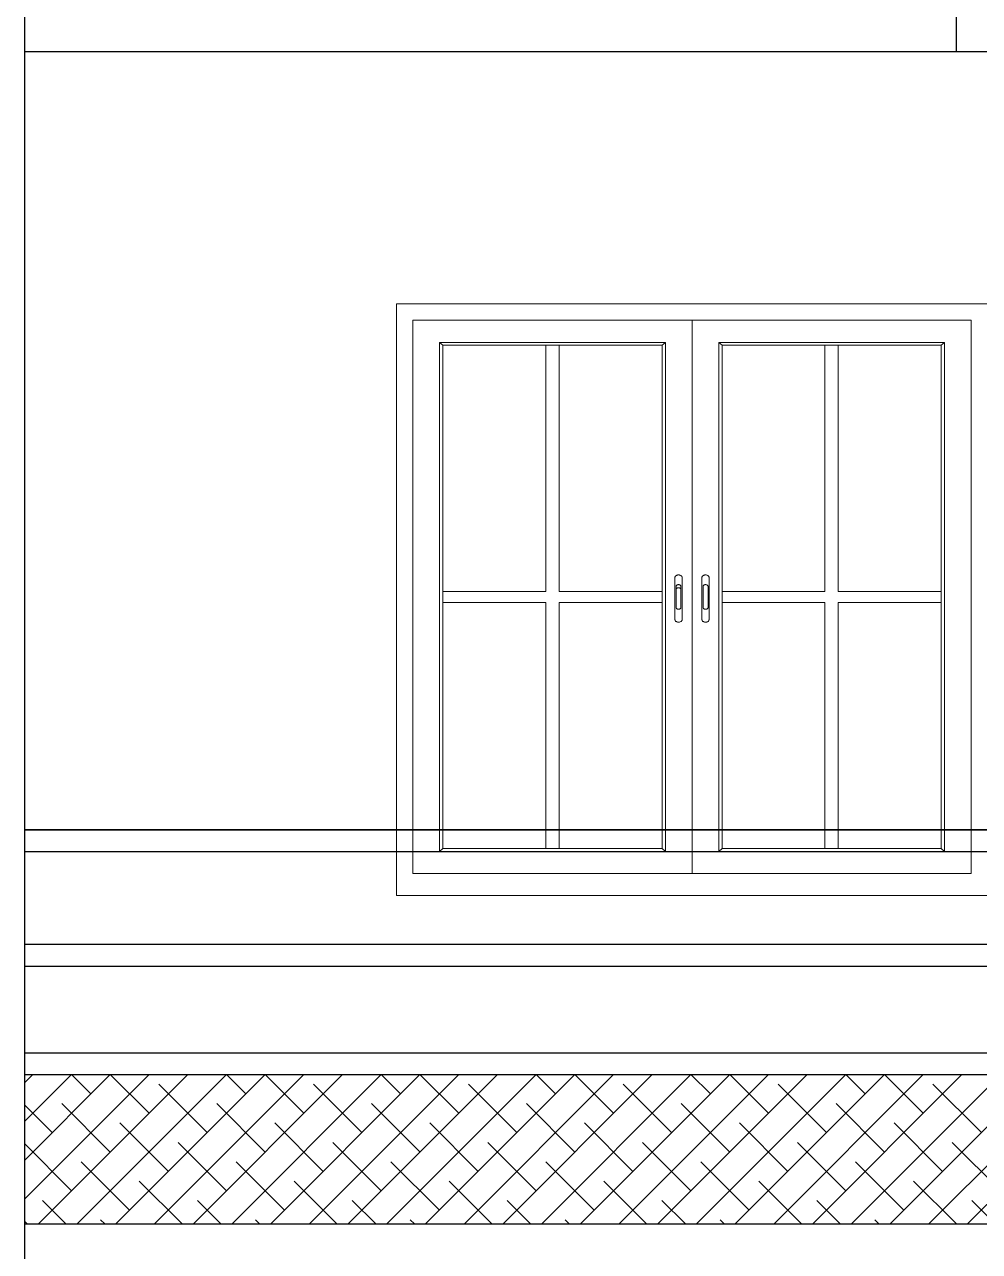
# Model space of a CAD drawing. Header units: inches. Extents: x -10117506 to -5032697, y -6529230 to -3254494.
# Drawn here: x -5045287.6 to -5045200.4, y -3258624.3 to -3258512.3 of the extents above; entities that cross this region are included whole.
import ezdxf

# ---------------------------------------------------------------- set-up
doc = ezdxf.new("R2010")
doc.units = ezdxf.units.IN
doc.header["$LTSCALE"] = 2
doc.header["$MEASUREMENT"] = 0
doc.layers.get('0').update_dxf_attribs({"linetype": 'CONTINUOUS'})
doc.layers.add('window', color=4, linetype='CONTINUOUS', lineweight=13)

msp = doc.modelspace()

# ---------------------------------------------------------------- hatches: boundary and pattern name
at = {"ltscale": 0.5}
h = msp.add_hatch(dxfattribs=at)
h.set_pattern_fill('ANSI38', color=256, scale=20, style=0)
h.set_pattern_definition([(45, (16915.3755, 6029.6088), (-1.767766953, 1.767766953), []), (135, (16915.3755, 6029.6088), (-5.3033008589, 1.767766953), [6.25, -3.75])])
h.paths.add_polyline_path([(-5045287.58, -3258608.15), (-5045287.58, -3258621.78), (-5045172.7, -3258621.78), (-5045172.7, -3258608.15)])

# ---------------------------------------------------------------- linework, layer by layer
for p, q in [((-5045287.58, -3258359.8), (-5045287.58, -3258751.8)), ((-5045202.49, -3258509.8), (-5045202.49, -3258514.8)), ((-5045027.84, -3258514.8), (-5045287.58, -3258514.8)), ((-5045172.41, -3258585.8), (-5045287.58, -3258585.8)), ((-5045287.58, -3258585.8), (-5045172.91, -3258585.8)), ((-5045287.58, -3258587.8), (-5045172.91, -3258587.8)), ((-5045287.58, -3258596.26), (-5045172.41, -3258596.26)), ((-5045287.58, -3258598.26), (-5045172.41, -3258598.26)), ((-5045287.58, -3258606.16), (-5045172.41, -3258606.16)), ((-5045287.58, -3258608.16), (-5045172.41, -3258608.16)), ((-5045172.41, -3258621.8), (-5045287.58, -3258621.8))]:
    msp.add_line(p, q, dxfattribs=at)
at = {"layer": 'window'}
for p, q in [((-5045253.62, -3258591.8), (-5045253.62, -3258537.8)), ((-5045253.62, -3258537.8), (-5045172.41, -3258537.8)), ((-5045252.12, -3258589.8), (-5045252.12, -3258539.3)), ((-5045252.12, -3258539.3), (-5045201.12, -3258539.3)), ((-5045226.62, -3258539.3), (-5045226.62, -3258589.8)), ((-5045201.12, -3258539.3), (-5045201.12, -3258589.8)), ((-5045229.05, -3258541.32), (-5045249.68, -3258541.32)), ((-5045249.68, -3258541.32), (-5045249.68, -3258587.78)), ((-5045249.38, -3258541.58), (-5045249.68, -3258541.32)), ((-5045229.36, -3258541.58), (-5045229.05, -3258541.32)), ((-5045229.05, -3258587.78), (-5045229.05, -3258541.32)), ((-5045224.18, -3258587.78), (-5045224.18, -3258541.32)), ((-5045224.18, -3258541.32), (-5045203.55, -3258541.32)), ((-5045223.88, -3258541.58), (-5045224.18, -3258541.32)), ((-5045203.86, -3258541.58), (-5045203.55, -3258541.32)), ((-5045203.55, -3258541.32), (-5045203.55, -3258587.78)), ((-5045249.38, -3258541.58), (-5045249.38, -3258587.52)), ((-5045249.38, -3258541.58), (-5045229.36, -3258541.58)), ((-5045239.98, -3258541.58), (-5045239.98, -3258564.04)), ((-5045238.76, -3258541.58), (-5045238.76, -3258564.04)), ((-5045229.36, -3258587.52), (-5045229.36, -3258541.58)), ((-5045223.88, -3258587.52), (-5045223.88, -3258541.58)), ((-5045203.86, -3258541.58), (-5045223.88, -3258541.58)), ((-5045214.48, -3258541.58), (-5045214.48, -3258564.04)), ((-5045213.26, -3258541.58), (-5045213.26, -3258564.04)), ((-5045203.86, -3258541.58), (-5045203.86, -3258587.52)), ((-5045228.17, -3258562.71), (-5045228.18, -3258562.75)), ((-5045228.15, -3258562.67), (-5045228.17, -3258562.71)), ((-5045228.12, -3258562.64), (-5045228.15, -3258562.67)), ((-5045228.09, -3258562.61), (-5045228.12, -3258562.64)), ((-5045228.05, -3258562.59), (-5045228.09, -3258562.61)), ((-5045228, -3258562.57), (-5045228.05, -3258562.59)), ((-5045227.95, -3258562.55), (-5045228, -3258562.57)), ((-5045227.9, -3258562.54), (-5045227.95, -3258562.55)), ((-5045227.85, -3258562.54), (-5045227.9, -3258562.54)), ((-5045227.8, -3258562.54), (-5045227.85, -3258562.54)), ((-5045227.75, -3258562.55), (-5045227.8, -3258562.54)), ((-5045227.7, -3258562.57), (-5045227.75, -3258562.55)), ((-5045227.65, -3258562.59), (-5045227.7, -3258562.57)), ((-5045227.61, -3258562.61), (-5045227.65, -3258562.59)), ((-5045227.58, -3258562.64), (-5045227.61, -3258562.61)), ((-5045227.55, -3258562.67), (-5045227.58, -3258562.64)), ((-5045227.53, -3258562.71), (-5045227.55, -3258562.67)), ((-5045227.52, -3258562.75), (-5045227.53, -3258562.71)), ((-5045227.52, -3258562.79), (-5045227.53, -3258562.71)), ((-5045225.72, -3258562.79), (-5045225.7, -3258562.71)), ((-5045225.71, -3258562.75), (-5045225.7, -3258562.71)), ((-5045225.7, -3258562.71), (-5045225.68, -3258562.67)), ((-5045225.68, -3258562.67), (-5045225.65, -3258562.64)), ((-5045225.62, -3258562.61), (-5045225.65, -3258562.64)), ((-5045225.58, -3258562.59), (-5045225.62, -3258562.61)), ((-5045225.58, -3258562.59), (-5045225.54, -3258562.57)), ((-5045225.49, -3258562.55), (-5045225.54, -3258562.57)), ((-5045225.44, -3258562.54), (-5045225.49, -3258562.55)), ((-5045225.38, -3258562.54), (-5045225.44, -3258562.54)), ((-5045225.33, -3258562.54), (-5045225.38, -3258562.54)), ((-5045225.33, -3258562.54), (-5045225.28, -3258562.55)), ((-5045225.28, -3258562.55), (-5045225.23, -3258562.57)), ((-5045225.23, -3258562.57), (-5045225.19, -3258562.59)), ((-5045225.19, -3258562.59), (-5045225.15, -3258562.61)), ((-5045225.15, -3258562.61), (-5045225.11, -3258562.64)), ((-5045225.09, -3258562.67), (-5045225.11, -3258562.64)), ((-5045225.07, -3258562.71), (-5045225.09, -3258562.67)), ((-5045225.05, -3258562.75), (-5045225.07, -3258562.71)), ((-5045228.18, -3258562.75), (-5045228.19, -3258562.79)), ((-5045228.19, -3258562.79), (-5045228.19, -3258566.6)), ((-5045228.08, -3258563.59), (-5045228.07, -3258563.57)), ((-5045228.08, -3258563.87), (-5045228.08, -3258563.59)), ((-5045228.07, -3258563.54), (-5045228.05, -3258563.52)), ((-5045228.07, -3258563.57), (-5045228.07, -3258563.54)), ((-5045228.07, -3258563.82), (-5045228.05, -3258563.8)), ((-5045228.07, -3258563.85), (-5045228.07, -3258563.82)), ((-5045228.05, -3258563.52), (-5045228.03, -3258563.5)), ((-5045228.05, -3258563.8), (-5045228.03, -3258563.78)), ((-5045228.03, -3258563.5), (-5045228.01, -3258563.48)), ((-5045228.03, -3258563.78), (-5045228.01, -3258563.76)), ((-5045228.01, -3258563.48), (-5045227.98, -3258563.46)), ((-5045228.01, -3258563.76), (-5045227.98, -3258563.74)), ((-5045227.98, -3258563.46), (-5045227.95, -3258563.45)), ((-5045227.98, -3258563.74), (-5045227.95, -3258563.73)), ((-5045227.95, -3258563.45), (-5045227.92, -3258563.44)), ((-5045227.95, -3258563.73), (-5045227.92, -3258563.72)), ((-5045227.92, -3258563.44), (-5045227.89, -3258563.43)), ((-5045227.92, -3258563.72), (-5045227.89, -3258563.71)), ((-5045227.89, -3258563.43), (-5045227.85, -3258563.43)), ((-5045227.89, -3258563.71), (-5045227.85, -3258563.71)), ((-5045227.85, -3258563.43), (-5045227.82, -3258563.43)), ((-5045227.85, -3258563.71), (-5045227.82, -3258563.71)), ((-5045227.82, -3258563.43), (-5045227.78, -3258563.44)), ((-5045227.82, -3258563.71), (-5045227.78, -3258563.72)), ((-5045227.78, -3258563.44), (-5045227.75, -3258563.45)), ((-5045227.78, -3258563.72), (-5045227.75, -3258563.73)), ((-5045227.75, -3258563.45), (-5045227.72, -3258563.46)), ((-5045227.75, -3258563.73), (-5045227.72, -3258563.74)), ((-5045227.72, -3258563.46), (-5045227.69, -3258563.48)), ((-5045227.72, -3258563.74), (-5045227.69, -3258563.76)), ((-5045227.69, -3258563.48), (-5045227.67, -3258563.5)), ((-5045227.69, -3258563.76), (-5045227.67, -3258563.78)), ((-5045227.67, -3258563.5), (-5045227.65, -3258563.52)), ((-5045227.67, -3258563.78), (-5045227.65, -3258563.8)), ((-5045227.65, -3258563.52), (-5045227.64, -3258563.54)), ((-5045227.65, -3258563.8), (-5045227.64, -3258563.82)), ((-5045227.64, -3258563.54), (-5045227.63, -3258563.57)), ((-5045227.64, -3258563.82), (-5045227.63, -3258563.85)), ((-5045227.63, -3258563.57), (-5045227.63, -3258563.59)), ((-5045227.63, -3258565.51), (-5045227.63, -3258563.59)), ((-5045227.52, -3258562.79), (-5045227.52, -3258562.75)), ((-5045227.52, -3258566.6), (-5045227.52, -3258562.79)), ((-5045225.72, -3258562.79), (-5045225.71, -3258562.75)), ((-5045225.72, -3258566.6), (-5045225.72, -3258562.79)), ((-5045225.6, -3258563.54), (-5045225.61, -3258563.57)), ((-5045225.61, -3258563.57), (-5045225.61, -3258563.59)), ((-5045225.61, -3258563.59), (-5045225.61, -3258565.51)), ((-5045225.58, -3258563.52), (-5045225.6, -3258563.54)), ((-5045225.57, -3258563.5), (-5045225.58, -3258563.52)), ((-5045225.54, -3258563.48), (-5045225.57, -3258563.5)), ((-5045225.52, -3258563.46), (-5045225.54, -3258563.48)), ((-5045225.49, -3258563.45), (-5045225.52, -3258563.46)), ((-5045225.45, -3258563.44), (-5045225.49, -3258563.45)), ((-5045225.42, -3258563.43), (-5045225.45, -3258563.44)), ((-5045225.38, -3258563.43), (-5045225.42, -3258563.43)), ((-5045225.35, -3258563.43), (-5045225.38, -3258563.43)), ((-5045225.31, -3258563.44), (-5045225.35, -3258563.43)), ((-5045225.28, -3258563.45), (-5045225.31, -3258563.44)), ((-5045225.25, -3258563.46), (-5045225.28, -3258563.45)), ((-5045225.23, -3258563.48), (-5045225.25, -3258563.46)), ((-5045225.2, -3258563.5), (-5045225.23, -3258563.48)), ((-5045225.18, -3258563.52), (-5045225.2, -3258563.5)), ((-5045225.17, -3258563.54), (-5045225.18, -3258563.52)), ((-5045225.16, -3258563.57), (-5045225.17, -3258563.54)), ((-5045225.16, -3258563.59), (-5045225.16, -3258563.57)), ((-5045225.16, -3258565.51), (-5045225.16, -3258563.59)), ((-5045225.05, -3258562.75), (-5045225.05, -3258562.79)), ((-5045225.05, -3258562.79), (-5045225.05, -3258566.6)), ((-5045239.98, -3258564.04), (-5045249.38, -3258564.04)), ((-5045229.36, -3258564.04), (-5045238.76, -3258564.04)), ((-5045228.08, -3258563.87), (-5045228.07, -3258563.85)), ((-5045228.08, -3258565.51), (-5045228.08, -3258563.87)), ((-5045227.63, -3258563.85), (-5045227.63, -3258563.87)), ((-5045223.88, -3258564.04), (-5045214.48, -3258564.04)), ((-5045213.26, -3258564.04), (-5045203.86, -3258564.04)), ((-5045239.98, -3258565.06), (-5045249.38, -3258565.06)), ((-5045239.98, -3258565.06), (-5045239.98, -3258587.52)), ((-5045238.76, -3258565.06), (-5045238.76, -3258587.52)), ((-5045229.36, -3258565.06), (-5045238.76, -3258565.06)), ((-5045228.08, -3258565.51), (-5045228.07, -3258565.54)), ((-5045228.07, -3258565.54), (-5045228.07, -3258565.57)), ((-5045228.07, -3258565.57), (-5045228.05, -3258565.59)), ((-5045228.05, -3258565.59), (-5045228.03, -3258565.61)), ((-5045228.03, -3258565.61), (-5045228.01, -3258565.63)), ((-5045228.01, -3258565.63), (-5045227.98, -3258565.65)), ((-5045227.98, -3258565.65), (-5045227.95, -3258565.66)), ((-5045227.95, -3258565.66), (-5045227.92, -3258565.67)), ((-5045227.92, -3258565.67), (-5045227.89, -3258565.68)), ((-5045227.89, -3258565.68), (-5045227.85, -3258565.68)), ((-5045227.85, -3258565.68), (-5045227.82, -3258565.68)), ((-5045227.82, -3258565.68), (-5045227.78, -3258565.67)), ((-5045227.78, -3258565.67), (-5045227.75, -3258565.66)), ((-5045227.75, -3258565.66), (-5045227.72, -3258565.65)), ((-5045227.72, -3258565.65), (-5045227.69, -3258565.63)), ((-5045227.69, -3258565.63), (-5045227.67, -3258565.61)), ((-5045227.67, -3258565.61), (-5045227.65, -3258565.59)), ((-5045227.65, -3258565.59), (-5045227.64, -3258565.57)), ((-5045227.64, -3258565.57), (-5045227.63, -3258565.54)), ((-5045227.63, -3258565.54), (-5045227.63, -3258565.51)), ((-5045225.61, -3258565.54), (-5045225.61, -3258565.51)), ((-5045225.6, -3258565.57), (-5045225.61, -3258565.54)), ((-5045225.58, -3258565.59), (-5045225.6, -3258565.57)), ((-5045225.57, -3258565.61), (-5045225.58, -3258565.59)), ((-5045225.54, -3258565.63), (-5045225.57, -3258565.61)), ((-5045225.52, -3258565.65), (-5045225.54, -3258565.63)), ((-5045225.49, -3258565.66), (-5045225.52, -3258565.65)), ((-5045225.45, -3258565.67), (-5045225.49, -3258565.66)), ((-5045225.42, -3258565.68), (-5045225.45, -3258565.67)), ((-5045225.38, -3258565.68), (-5045225.42, -3258565.68)), ((-5045225.35, -3258565.68), (-5045225.38, -3258565.68)), ((-5045225.31, -3258565.67), (-5045225.35, -3258565.68)), ((-5045225.28, -3258565.66), (-5045225.31, -3258565.67)), ((-5045225.25, -3258565.65), (-5045225.28, -3258565.66)), ((-5045225.23, -3258565.63), (-5045225.25, -3258565.65)), ((-5045225.2, -3258565.61), (-5045225.23, -3258565.63)), ((-5045225.18, -3258565.59), (-5045225.2, -3258565.61)), ((-5045225.17, -3258565.57), (-5045225.18, -3258565.59)), ((-5045225.16, -3258565.54), (-5045225.17, -3258565.57)), ((-5045225.16, -3258565.51), (-5045225.16, -3258565.54)), ((-5045223.88, -3258565.06), (-5045214.48, -3258565.06)), ((-5045214.48, -3258565.06), (-5045214.48, -3258587.52)), ((-5045213.26, -3258565.06), (-5045203.86, -3258565.06)), ((-5045213.26, -3258565.06), (-5045213.26, -3258587.52)), ((-5045228.18, -3258566.64), (-5045228.19, -3258566.6)), ((-5045228.19, -3258566.6), (-5045228.17, -3258566.68)), ((-5045228.18, -3258566.64), (-5045228.17, -3258566.68)), ((-5045228.17, -3258566.68), (-5045228.15, -3258566.71)), ((-5045228.15, -3258566.71), (-5045228.12, -3258566.75)), ((-5045228.12, -3258566.75), (-5045228.09, -3258566.78)), ((-5045228.09, -3258566.78), (-5045228.05, -3258566.8)), ((-5045228.05, -3258566.8), (-5045228, -3258566.82)), ((-5045228, -3258566.82), (-5045227.95, -3258566.84)), ((-5045227.95, -3258566.84), (-5045227.9, -3258566.85)), ((-5045227.9, -3258566.85), (-5045227.85, -3258566.85)), ((-5045227.85, -3258566.85), (-5045227.8, -3258566.85)), ((-5045227.8, -3258566.85), (-5045227.75, -3258566.84)), ((-5045227.75, -3258566.84), (-5045227.7, -3258566.82)), ((-5045227.7, -3258566.82), (-5045227.65, -3258566.8)), ((-5045227.65, -3258566.8), (-5045227.61, -3258566.78)), ((-5045227.61, -3258566.78), (-5045227.58, -3258566.75)), ((-5045227.58, -3258566.75), (-5045227.55, -3258566.71)), ((-5045227.55, -3258566.71), (-5045227.53, -3258566.68)), ((-5045227.53, -3258566.68), (-5045227.52, -3258566.64)), ((-5045227.52, -3258566.64), (-5045227.52, -3258566.6)), ((-5045225.71, -3258566.64), (-5045225.72, -3258566.6)), ((-5045225.7, -3258566.68), (-5045225.71, -3258566.64)), ((-5045225.7, -3258566.68), (-5045225.68, -3258566.71)), ((-5045225.68, -3258566.71), (-5045225.65, -3258566.75)), ((-5045225.65, -3258566.75), (-5045225.62, -3258566.78)), ((-5045225.58, -3258566.8), (-5045225.62, -3258566.78)), ((-5045225.54, -3258566.82), (-5045225.58, -3258566.8)), ((-5045225.54, -3258566.82), (-5045225.49, -3258566.84)), ((-5045225.44, -3258566.85), (-5045225.49, -3258566.84)), ((-5045225.38, -3258566.85), (-5045225.44, -3258566.85)), ((-5045225.38, -3258566.85), (-5045225.33, -3258566.85)), ((-5045225.33, -3258566.85), (-5045225.28, -3258566.84)), ((-5045225.23, -3258566.82), (-5045225.28, -3258566.84)), ((-5045225.19, -3258566.8), (-5045225.23, -3258566.82)), ((-5045225.19, -3258566.8), (-5045225.15, -3258566.78)), ((-5045225.15, -3258566.78), (-5045225.11, -3258566.75)), ((-5045225.11, -3258566.75), (-5045225.09, -3258566.71)), ((-5045225.07, -3258566.68), (-5045225.09, -3258566.71)), ((-5045225.05, -3258566.6), (-5045225.07, -3258566.68)), ((-5045225.05, -3258566.64), (-5045225.07, -3258566.68)), ((-5045225.05, -3258566.64), (-5045225.05, -3258566.6)), ((-5045249.38, -3258587.52), (-5045249.68, -3258587.78)), ((-5045249.68, -3258587.78), (-5045229.05, -3258587.78)), ((-5045249.38, -3258587.52), (-5045229.36, -3258587.52)), ((-5045229.05, -3258587.78), (-5045229.36, -3258587.52)), ((-5045224.18, -3258587.78), (-5045223.88, -3258587.52)), ((-5045203.55, -3258587.78), (-5045224.18, -3258587.78)), ((-5045203.86, -3258587.52), (-5045223.88, -3258587.52)), ((-5045203.55, -3258587.78), (-5045203.86, -3258587.52)), ((-5045201.12, -3258589.8), (-5045252.12, -3258589.8)), ((-5045253.62, -3258591.8), (-5045199.62, -3258591.8))]:
    msp.add_line(p, q, dxfattribs=at)

doc.saveas('drawing.dxf')
